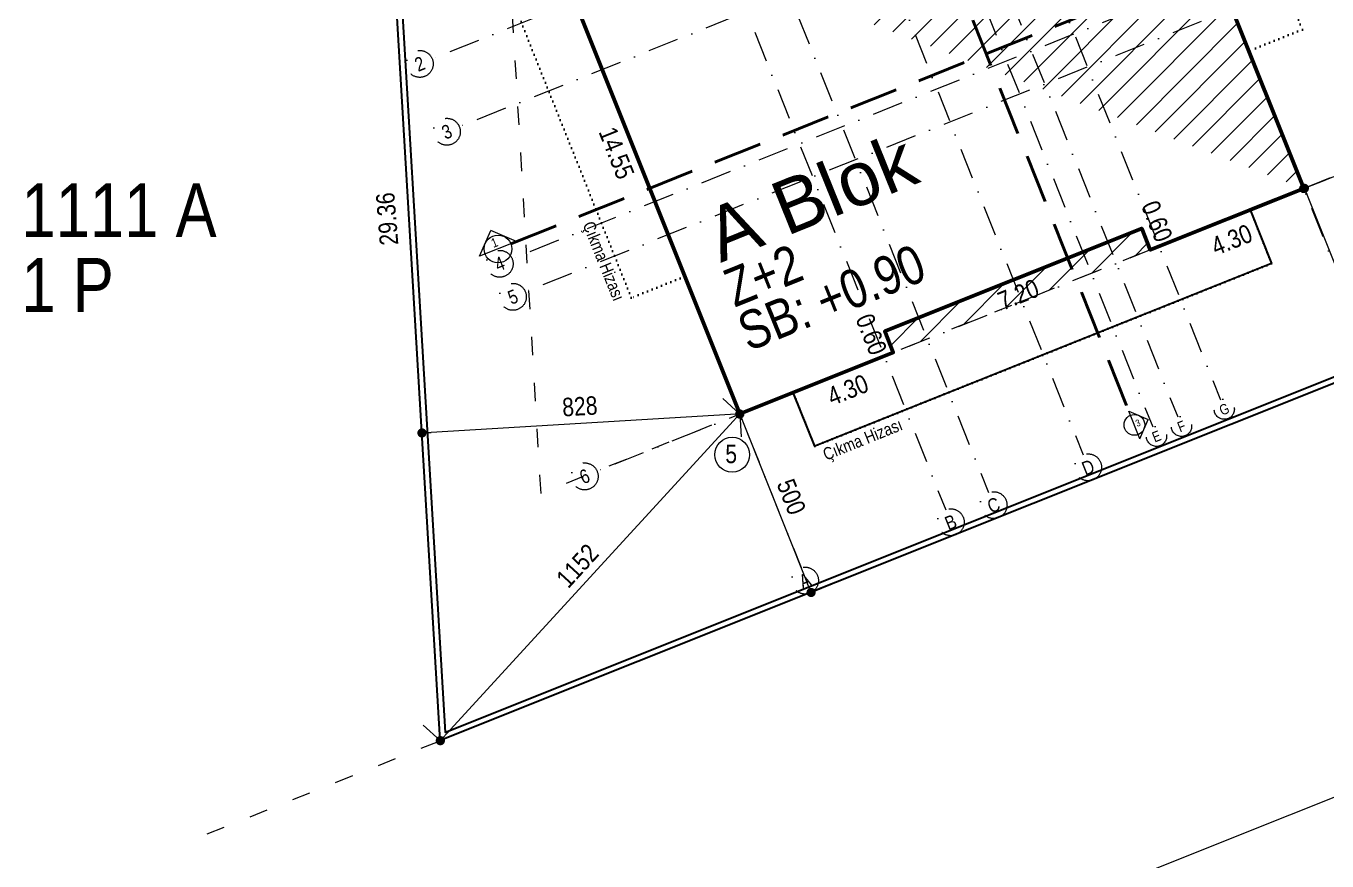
# Model space of a CAD drawing. Header units: millimetres. Extents: x 1852829 to 1882754, y -270850 to -231658.
# Drawn here: x 1863453 to 1864300, y -235038 to -234495 of the extents above; entities that cross this region are included whole.
import ezdxf
from ezdxf.enums import TextEntityAlignment as Align

# ---------------------------------------------------------------- set-up
doc = ezdxf.new("R2010")
doc.units = ezdxf.units.MM
for name, pattern in [('ACAD_ISO03W100', [30, 12, -18]), ('aks line', [0.4001000059604644, 0.2000000029802322, -0.1000000014901161, 0.0001, -0.1000000014901161]), ('izdüşüm arka', [3.174999999999999, 0, -3.174999999999999]), ('izdüşüm ön', [9.524999999999999, 6.35, -3.175])]:
    doc.linetypes.add(name, pattern=pattern)
for name, color, linetype, lineweight in [('a_aks_line', 251, 'aks line', 13), ('a_ba', 6, 'Continuous', 50), ('a_görünüş', 32, 'Continuous', 25), ('a_görünüş_ince', 8, 'Continuous', 20), ('a_izdüşüm_arka', 251, 'izdüşüm arka', 30), ('a_kesit_line', 7, 'izdüşüm ön', 40), ('a_not_malzeme_text', 252, 'Continuous', 5), ('a_not_misc', 144, 'Continuous', 5), ('a_not_text', 7, 'Continuous', 13), ('a_sınır_parsel', 1, 'Continuous', 20), ('a_sınır_yapı yaklaşma', 252, 'ACAD_ISO03W100', 13), ('a_ölçü_dış', 2, 'Continuous', 13)]:
    doc.layers.add(name, color=color, linetype=linetype, lineweight=lineweight)
doc.styles.add('arial_1_18', font='ARIALN.TTF', dxfattribs={"height": 0.2})
doc.styles.add('GENERATED_STYLE_1', font='arial.ttf')
doc.styles.get("Standard").update_dxf_attribs({"font": 'ARIALN.TTF'})
doc.dimstyles.new('200 vaz', dxfattribs={"dimtxt": 12, "dimasz": 6, "dimexe": 15, "dimexo": 0, "dimgap": 5, "dimtad": 1, "dimdec": 0, "dimlfac": 4, "dimzin": 12, "dimdsep": 46, "dimtxsty": 'Standard', "dimblk": 'DOT', "dimcen": 1, "dimadec": 1, "dimazin": 0, "dimtfac": 1, "dimtdec": 0, "dimtix": 1, "dimtofl": 0, "dimtmove": 2, "dimatfit": 0, "dimldrblk": 'DOT', "dimfxl": 15, "dimfxlon": 1, "dimtolj": 1, "dimtzin": 0, "dimarcsym": 0})

# ---------------------------------------------------------------- blocks, each defined once
blk = doc.blocks.new('_DOT')
at = {"color": 0, "linetype": 'ByBlock'}
blk.add_line((-0.5, 0), (-1, 0), dxfattribs=at)
at = {"color": 0, "linetype": 'ByBlock', "const_width": 0.5}
blk.add_lwpolyline([(-0.25, 0, 1), (0.25, 0, 1)], format="xyb", close=True, dxfattribs=at)
blk = doc.blocks.new('*D42')
at = {"layer": 'a_ölçü_dış', "color": 0, "lineweight": -2, "transparency": 16777216}
for p, q in [((96.00719354962396, 444.2356817742517), (-98.72854225460112, 432.6086760543027)), ((101.9965274299029, 444.593284445582), (102.8905341076996, 429.6199497446354)), ((-104.717876134906, 432.2510733834061), (-103.8238694571094, 417.2777386824595))]:
    blk.add_line(p, q, dxfattribs=at)
at = {"layer": 'Defpoints', "color": 0, "transparency": 16777216}
for p in [(101.9965274299029, 444.593284445582), (-104.717876134906, 432.2510733834061), (-104.717876134893, 432.2510733831892)]:
    blk.add_point(p, dxfattribs=at)
at = {"layer": 'a_ölçü_dış', "color": 0, "lineweight": -2, "transparency": 16777216, "xscale": 6, "yscale": 6, "zscale": 6}
for p, rotation in [((101.9965274299159, 444.5932844453652), 3.416878919600057), ((-104.717876134893, 432.2510733831892), 183.4168789196)]:
    blk.add_blockref('_DOT', p, dxfattribs=dict(at, rotation=rotation))
at = {"layer": 'a_ölçü_dış', "color": 0, "transparency": 16777216, "insert": (-2.023841106831796, 449.5292746686339), "char_height": 12, "attachment_point": 5, "rotation": 3.4168789196000464}
blk.add_mtext('\\A1;828', dxfattribs=at)
blk = doc.blocks.new('*D43')
at = {"layer": 'a_ölçü_dış', "color": 0, "lineweight": -2, "transparency": 16777216}
for p, q in [((101.9964507902042, 444.5945680605947), (115.9254517129627, 450.1607995822336)), ((104.2229434003861, 439.022967692944), (146.1557722501664, 334.0897809449939)), ((148.3822648567148, 328.5181805758912), (162.3112657794733, 334.0844120975301))]:
    blk.add_line(p, q, dxfattribs=at)
at = {"layer": 'Defpoints', "color": 0, "transparency": 16777216}
for p in [(101.9964507902042, 444.5945680605947), (148.3822648567148, 328.5181805758912), (148.3822648585315, 328.5181805766172)]:
    blk.add_point(p, dxfattribs=at)
at = {"layer": 'a_ölçü_dış', "color": 0, "lineweight": -2, "transparency": 16777216, "xscale": 6, "yscale": 6, "zscale": 6}
for p, rotation in [((101.996450792021, 444.5945680613207), 111.7823687626103), ((148.3822648585315, 328.5181805766172), 291.7823687626102)]:
    blk.add_blockref('_DOT', p, dxfattribs=dict(at, rotation=rotation))
at = {"layer": 'a_ölçü_dış', "color": 0, "transparency": 16777216, "insert": (135.5217754252035, 390.6853587923264), "char_height": 12, "attachment_point": 5, "rotation": 291.78236876261025}
blk.add_mtext('\\A1;500', dxfattribs=at)
blk = doc.blocks.new('*D44')
at = {"layer": 'a_ölçü_dış', "color": 0, "lineweight": -2, "transparency": 16777216}
for p, q in [((102.0021849134937, 444.498529686156), (90.9479825056276, 454.6377904645278)), ((97.94648060205316, 440.0768487232005), (-88.71482103722218, 236.5716963123138)), ((-92.77052534837276, 232.1500153490924), (-103.8247277562388, 242.2892761274643))]:
    blk.add_line(p, q, dxfattribs=at)
at = {"layer": 'Defpoints', "color": 0, "transparency": 16777216}
for p in [(102.0021849134937, 444.498529686156), (-92.77052534837276, 232.1500153490924), (-92.77052534851774, 232.1500153492254)]:
    blk.add_point(p, dxfattribs=at)
at = {"layer": 'a_ölçü_dış', "color": 0, "lineweight": -2, "transparency": 16777216, "xscale": 6, "yscale": 6, "zscale": 6}
for p, rotation in [((102.0021849133487, 444.498529686289), 47.47197745762648), ((-92.77052534851774, 232.1500153492254), 227.4719774576264)]:
    blk.add_blockref('_DOT', p, dxfattribs=dict(at, rotation=rotation))
at = {"layer": 'a_ölçü_dış', "color": 0, "transparency": 16777216, "insert": (-3.584086073643903, 345.8454922455713), "char_height": 12, "attachment_point": 5, "rotation": 47.47197745762646}
blk.add_mtext('\\A1;1152', dxfattribs=at)
blk = doc.blocks.new('*D45')
at = {"layer": 'a_ölçü_dış', "color": 0, "lineweight": -2, "transparency": 16777216}
for p, q in [((469.1974472077565, 591.3318311144249), (483.1264481291634, 596.898062635513)), ((471.4239398165795, 585.7602307462312), (513.3562172740429, 480.8284238084703)), ((515.5827098819427, 475.2568234399077), (529.5117108033497, 480.8230549609959))]:
    blk.add_line(p, q, dxfattribs=at)
at = {"layer": 'Defpoints', "color": 0, "transparency": 16777216}
for p in [(469.1974472077565, 591.3318311144249), (515.5827098819427, 475.2568234399077), (515.5827098824044, 475.2568234400923)]:
    blk.add_point(p, dxfattribs=at)
at = {"layer": 'a_ölçü_dış', "color": 0, "lineweight": -2, "transparency": 16777216, "xscale": 6, "yscale": 6, "zscale": 6}
for p, rotation in [((469.197447208218, 591.3318311146093), 111.7823687625724), ((515.5827098824044, 475.2568234400923), 291.7823687625724)]:
    blk.add_blockref('_DOT', p, dxfattribs=dict(at, rotation=rotation))
at = {"layer": 'a_ölçü_dış', "color": 0, "transparency": 16777216, "insert": (502.7224961452412, 537.4233117507015), "char_height": 12, "attachment_point": 5, "rotation": 291.7823687625724}
blk.add_mtext('\\A1;500', dxfattribs=at)
blk = doc.blocks.new('*D46')
at = {"layer": 'a_ölçü_dış', "color": 0, "lineweight": -2, "transparency": 16777216}
for p, q in [((691.6833825840149, 680.2404494337097), (686.1171500683183, 694.1694975561054)), ((474.3655143557703, 593.3973923391882), (686.1117633509297, 678.0140040327469)), ((468.7939279265701, 591.1708648491476), (463.2276954108735, 605.0999129715433))]:
    blk.add_line(p, q, dxfattribs=at)
at = {"layer": 'Defpoints', "color": 0, "transparency": 16777216}
for p in [(691.6833661820724, 680.2404904782486), (691.6833825840149, 680.2404494337097), (468.7939279265701, 591.1708648491476)]:
    blk.add_point(p, dxfattribs=at)
at = {"layer": 'a_ölçü_dış', "color": 0, "lineweight": -2, "transparency": 16777216, "xscale": 6, "yscale": 6, "zscale": 6}
for p, rotation in [((691.6833661820724, 680.2404904782486), 21.78230538656591), ((468.7939115246276, 591.1709058936865), 201.7823053865659)]:
    blk.add_blockref('_DOT', p, dxfattribs=dict(at, rotation=rotation))
at = {"layer": 'a_ölçü_dış', "color": 0, "transparency": 16777216, "insert": (576.1096658088953, 646.0381203530435), "char_height": 12, "attachment_point": 5, "rotation": 21.782305386565913}
blk.add_mtext('\\A1;960', dxfattribs=at)
blk = doc.blocks.new('vaziyet')
at = {"layer": 'a_görünüş_ince'}
h = blk.add_hatch(dxfattribs=at)
h.set_pattern_fill('ANSI31', color=256, scale=3.75, angle=0.1086359117699824)
h.set_pattern_definition([(45.10863591176999, (-470430.4044428773, 65965.93645212229), (-8.4349378335108, 8.403012127047548), [])])
edge = h.paths.add_edge_path()
edge.add_line((468.7939279261045, 591.170864848973), (333.8129573329352, 928.9487773632572))
edge.add_line((333.8129573329352, 928.9487773632281), (171.3075696991291, 864.0092590088316))
edge.add_line((129.5205667682458, 847.3105643789168), (129.5216929032467, 847.3077474203019))
edge.add_line((129.5216929032467, 847.307747420331), (171.3071972329635, 864.0101911912789))
edge.add_line((171.3071972327307, 864.0101911912789), (171.3075696991291, 864.0092590088316))
edge.add_line((129.5205667682458, 847.3105643789168), (-32.98444316326641, 782.3711969598371))
edge.add_line((468.7934909756295, 591.1702729584649), (368.9689379606862, 551.2790598761349))
edge.add_line((368.9689379606862, 551.2790598761349), (363.403106366517, 565.2082206136256))
edge.add_line((363.403106366517, 565.2082206136256), (196.253454928752, 498.4127868402575))
edge.add_line((196.2534549285192, 498.4127868402284), (201.8196864493657, 484.4837859194085))
edge.add_line((201.8196864495985, 484.4837859194377), (101.9964212726336, 444.5929561102821))
edge.add_line((-32.98444316326641, 782.3711969598371), (101.9965274299029, 444.593284445582))
at = {"layer": 'a_aks_line', "ltscale": 100}
for p, q in [((295.2035002636258, 1025.24717459135), (508.7105513291899, 491.356044952583)), ((201.1921342359856, 987.6513498470886), (414.6991853013169, 453.7602202083217)), ((173.3370353002101, 976.5118876970082), (386.8440863657743, 442.6207580582122)), ((157.0886568001006, 970.0140397546638), (370.5957078656647, 436.122910115897)), ((111.8234853213653, 951.9121595362376), (325.3305363869295, 418.0210298974416)), ((50.30999603425153, 927.312455675652), (263.8170470998157, 393.4213260368851)), ((22.45559249469079, 916.1732715905237), (235.9626435602549, 382.2821419517568)), ((453.2663399849553, 895.9441909794696), (-98.034286594484, 675.4749520333426)), ((-71.55650532711297, 878.5771313736623), (141.9505457382184, 344.6860017348954)), ((470.9047095868737, 851.838064156851), (-80.39591699256562, 631.3688252107531)), ((505.2506278615911, 765.9534012637741), (-46.04999871808104, 545.4841623176471)), ((513.8378756029997, 744.4803115009272), (-37.46275097643957, 524.0110725548002)), ((560.4840055042878, 627.838007714483), (9.183378924615681, 407.3687687683851))]:
    blk.add_line(p, q, dxfattribs=at)
for centre, radius in [((-106.1587168388069, 672.2259316869022), 8.749999999999996), ((-88.52034723642282, 628.1198048643128), 8.749999999999996), ((-54.17442896193825, 542.2351419712068), 8.749999999999996), ((-45.58718122029677, 520.7620522083598), 8.749999999999996), ((417.1359505611472, 447.6668975253415), 6.562499999999997), ((389.2808516253717, 436.5274353752611), 6.562499999999997), ((373.032473125495, 430.0295874329167), 6.562499999999997), ((328.5795567333698, 409.8965996535262), 8.749999999999996), ((1.107071104226634, 404.004234225431), 8.749999999999996), ((267.0660674462561, 385.2968957929115), 8.749999999999996), ((239.2116639066953, 374.1577117078414), 8.749999999999996), ((144.4174229605123, 336.2487866129377), 8.749999999999996)]:
    blk.add_circle(centre, radius, dxfattribs=at)
at = {"layer": 'a_ba'}
for p, q in [((468.7939279261045, 591.170864848973), (333.8129573329352, 928.9487773632281)), ((333.8129573329352, 928.9487773632572), (468.7940716748126, 591.1705051318859)), ((-32.98444316326641, 782.3711969598371), (101.9965274299029, 444.593284445582)), ((101.9970436471049, 444.5930844885006), (-32.98406693292782, 782.3713473067037)), ((468.7940716748126, 591.1705051318859), (433.9715191489086, 577.2550376249128)), ((136.8195420214906, 458.5086726267764), (101.9970436471049, 444.5930844885006))]:
    blk.add_line(p, q, dxfattribs=at)
blk.add_lwpolyline([(101.9965274299029, 444.593284445582), (201.8195879275445, 484.4840324617981), (196.2534549285192, 498.4127868402284), (363.403106366517, 565.2082206136256), (368.9689390710555, 551.2790603198519), (468.7939279261045, 591.170864848973)], dxfattribs=at)
at = {"layer": 'a_görünüş'}
for p, q in [((433.9709837161936, 577.2546921753383), (447.8865570535418, 542.4322035485529)), ((433.9715191489086, 577.2550376249128), (447.8871377529576, 542.4324357219739)), ((447.8865570535418, 542.4322035485529), (150.7345421786886, 423.6859330100706)), ((447.8871377529576, 542.4324357219739), (150.7351228783373, 423.6861651825893)), ((150.7345421786886, 423.6859330100706), (136.8189235748723, 458.5085349125147)), ((150.7351228783373, 423.6861651825893), (136.8195420214906, 458.5086726267764))]:
    blk.add_line(p, q, dxfattribs=at)
for points in [[(550.0017914236523, 489.0111894339498), (-92.77052534837276, 232.1500153490924), (-136.5205301390961, 964.900095598714), (1716.229672753485, 1702.150176346622), (2112.479716146598, 1113.400111846655), (1362.111525122076, 813.5420602267259)], [(548.6102335434407, 492.4934396641911), (-89.33688775263727, 237.5604839278676), (-132.6156513136812, 962.4179467817594), (1714.80685753841, 1697.548020819959), (2106.775669550989, 1115.159028812923), (1360.719967241865, 817.0243104569672)]]:
    blk.add_lwpolyline(points, dxfattribs=at)
at = {"layer": 'a_görünüş_ince', "flags": 128}
blk.add_lwpolyline([(2205.25024149497, 881.2500964975625), (0, 0)], dxfattribs=at)
at = {"layer": 'a_izdüşüm_arka'}
blk.add_lwpolyline([(467.8999460928608, 694.4637780204066), (433.0774437903892, 680.5481992182322), (468.7940125926398, 591.1704814042314), (433.9715644542594, 577.2549242469249), (447.8871377916075, 542.4324356200814), (150.7351229162887, 423.6861650826177), (136.8195043124724, 458.5087669851491), (101.9970020100009, 444.5931881830038), (66.28040750301443, 533.970764359663), (31.45790520054288, 520.0551855574886), (-46.46936071058735, 715.061260058661), (-11.64665933512151, 728.976918413362), (-32.98388013918884, 782.371421836724), (22.74116694321856, 804.639961811743), (8.82558810687624, 839.4624641998962), (264.1813748469576, 941.5063535821973), (278.0969536551274, 906.6838512644463), (333.8129573329352, 928.9487773632281), (355.1501781630795, 875.5542738329095), (389.9726804653183, 889.4698526350548), (467.8999463766813, 694.4637781338242)], dxfattribs=at)
at = {"layer": 'a_kesit_line', "ltscale": 5}
for p, q in [((147.4536891772877, 966.0967235203134), (356.1747670555487, 443.7541531422467)), ((-46.86212113476358, 555.2422977756651), (504.4994845299516, 775.5589925297245))]:
    blk.add_line(p, q, dxfattribs=at)
at = {"layer": 'a_not_misc'}
for p, q in [((-67.22414134326391, 547.1059078924009), (-60.01645490457304, 563.9072995953611)), ((-43.21506320103072, 556.6996131585329), (-60.01645490457304, 563.9072995953611)), ((-43.21506320103072, 556.6996131585329), (-67.22414134326391, 547.1059078924009)), ((355.0817805184051, 446.4894465923426), (367.6828242954798, 441.0836817631498)), ((362.2770594679751, 428.4826379857841), (355.0817805184051, 446.4894465923426)), ((362.2770594679751, 428.4826379857841), (367.6828242954798, 441.0836817631498))]:
    blk.add_line(p, q, dxfattribs=at)
for centre, radius in [((-55.21960227214731, 551.9027605250012), 9.000000000568885), ((358.6794199929573, 437.4860422889469), 6.750000000426664)]:
    blk.add_circle(centre, radius, dxfattribs=at)
at = {"layer": 'a_not_text'}
blk.add_circle((97.0462975166738, 418.1044070919161), 11.35809016780206, dxfattribs=at)
at = {"layer": 'a_sınır_parsel', "linetype": 'ACAD_ISO03W100'}
blk.add_line((-244.4153327611275, 171.550542939367), (-92.77052534837276, 232.1500153490924), dxfattribs=at)
at = {"layer": 'a_sınır_parsel', "linetype": 'ACAD_ISO03W100', "flags": 128}
for points in [[(2112.479716146598, 1113.400111846655), (-92.77052534837276, 232.1500153490924)], [(-92.77052534837276, 232.1500153490924), (-136.5205301390961, 964.900095598714)]]:
    blk.add_lwpolyline(points, dxfattribs=at)
at = {"layer": 'a_sınır_yapı yaklaşma'}
for p, q in [((1922.344829629175, 1172.030677389528), (-27.2377261731308, 392.9491096369165)), ((-27.2377261731308, 392.9491096369165), (-58.42295363219455, 915.2571192593896))]:
    blk.add_line(p, q, dxfattribs=at)
at = {"layer": 'a_aks_line', "ltscale": 100, "style": 'arial_1_18'}
for s, height, p in [('2', 8.999999999999996, (-104.4877920891158, 668.0476532757457)), ('3', 8.999999999999996, (-86.84942248673178, 623.9415264531563)), ('4', 8.999999999999996, (-52.50350421224721, 538.0568635600503)), ('5', 8.999999999999996, (-43.91625647060573, 516.5837737972033)), ('G', 6.749999999999997, (418.3891441235319, 444.5331887170032)), ('F', 6.749999999999997, (390.5340451877564, 433.3937265669229)), ('E', 6.749999999999997, (374.2856666878797, 426.8958786245785)), ('6', 8.999999999999996, (2.777995853917673, 399.8259558142745)), ('D', 8.999999999999996, (330.2504814825952, 405.7183212423697)), ('C', 8.999999999999996, (268.7369921959471, 381.118617381755)), ('B', 8.999999999999996, (240.8825886559207, 369.9794332966267)), ('A', 8.999999999999996, (146.0883477102034, 332.0705082017812))]:
    blk.add_text(s, height=height, rotation=21.79683902671017, dxfattribs=at).set_placement(p, align=Align.CENTER)
at = {"layer": 'a_kesit_line', "ltscale": 5, "text_generation_flag": 6}
for s, height, rotation, p in [('1', 6, 201.7809862270313, (-56.46613839711063, 553.2408316161018)), ('3', 4.5, 201.7809862281144, (361.8079408877529, 436.6601949278847))]:
    blk.add_text(s, height=height, rotation=rotation, dxfattribs=at).set_placement(p, align=Align.CENTER)
at = {"layer": 'a_not_text'}
for s, height, p in [('1111 A', 34.99999010376382, (-365.2939760733861, 559.5635915499297)), ('1 P', 34.99999010376382, (-365.2939760733861, 510.9788674150186)), ('5', 12, (92.5801028048154, 412.5997342123301))]:
    blk.add_text(s, height=height, dxfattribs=at).set_placement(p)
for s, height, rotation, p in [('Çıkma Hizası', 8, 292.0000000063217, (-0.3849037622567266, 567.7717893363442)), ('Z+2', 25, 22.00000000882036, (98.64529064740054, 513.6713629511942)), ('SB: +0.90', 24.99999293125986, 22.00000000882036, (107.67020121729, 485.0700418263441)), ('Çıkma Hizası', 8, 22.00000000263594, (158.1293019177392, 414.1476570152154))]:
    blk.add_text(s, height=height, rotation=rotation, dxfattribs=at).set_placement(p)
at = {"layer": 'a_not_text', "insert": (89.62038007751107, 542.2726840760442), "char_height": 35, "attachment_point": 7, "rotation": 21.999999999999993, "style": 'GENERATED_STYLE_1'}
blk.add_mtext('\\A1;A Blok', dxfattribs=at)
at = {"layer": 'a_ölçü_dış', "char_height": 12, "attachment_point": 5}
for s, insert, rotation in [('\\A1;14.55', (21.85494128079154, 614.2671573906846), 291.78236876255386), ('\\A1;29.36', (-127.3291913212743, 571.3992844167224), 94.5848758779729), ('\\A1;0.60', (373.3073113360442, 569.8628686646989), 291.78236876255386), ('\\A1;4.30', (421.9798227872234, 557.8215296539711), 21.78236876255386), ('\\A1;7.20', (283.224755592877, 522.1957055390812), 21.78236876255386), ('\\A1;0.60', (187.5276920660399, 496.3225639743323), 291.78236876255386)]:
    blk.add_mtext(s, dxfattribs=dict(at, insert=insert, rotation=rotation))
at = {"layer": 'a_ölçü_dış', "insert": (172.29376746458, 460.2082451662573), "char_height": 12, "width": 18.30286493874777, "attachment_point": 5, "rotation": 21.78236876255386}
blk.add_mtext('\\A1;4.30', dxfattribs=at)
at = {"layer": 'a_ölçü_dış'}
for p1, p2, distance, picture, middle in [((468.7939279265702, 591.1708648491476), (691.6833825840149, 680.2404494337097), 4.420042860678369e-05, '*D46', (576.1096658088953, 646.0381203530435)), ((469.1974472077563, 591.3318311144249), (515.5827098819427, 475.2568234399077), 4.972243914381864e-10, '*D45', (502.7224961452412, 537.4233117507015)), ((101.9965274299029, 444.593284445582), (-104.717876134906, 432.251073383406), 2.1718817583766858e-10, '*D42', (-2.023841106831796, 449.5292746686339)), ((101.9964507902041, 444.5945680605946), (148.3822648567148, 328.5181805758912), 1.956387158982908e-09, '*D43', (135.5217754252035, 390.6853587923264))]:
    dim = blk.add_aligned_dim(p1=p1, p2=p2, distance=distance, dimstyle='200 vaz', dxfattribs=at)
    dim.commit()
    dim.dimension.update_dxf_attribs({"geometry": picture, "text_midpoint": middle})
dim = blk.add_aligned_dim(p1=(102.0021849134937, 444.498529686156), p2=(-92.77052534837276, 232.1500153490924), distance=-1.9678036564295572e-10, text='1152', dimstyle='200 vaz', dxfattribs=at)
dim.commit()
dim.dimension.update_dxf_attribs({"geometry": '*D44', "text_midpoint": (-3.584086073643903, 345.8454922455713)})

msp = doc.modelspace()

# ---------------------------------------------------------------- block references
at = {"layer": 'a_not_malzeme_text'}
msp.add_blockref('vaziyet', (1863815.585942105, -235191.7487400635), dxfattribs=at)

doc.saveas('drawing.dxf')
